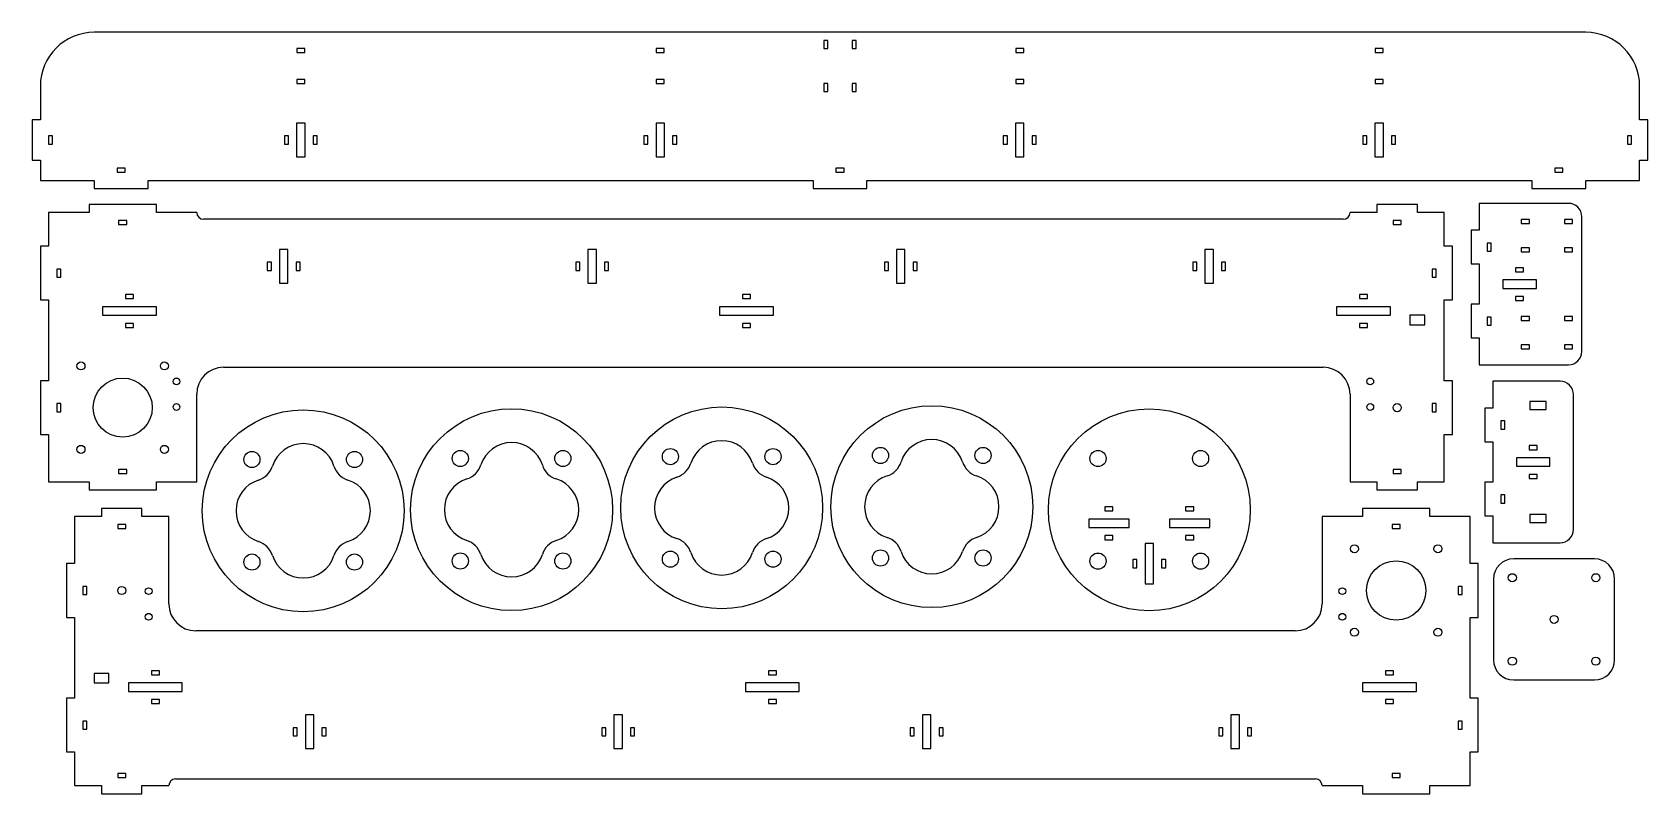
# Model space of a CAD drawing. Header units: millimetres. Extents: x 5 to 605, y 13 to 296.
import ezdxf

# ---------------------------------------------------------------- set-up
doc = ezdxf.new("R2010")
doc.units = ezdxf.units.MM

msp = doc.modelspace()

# ---------------------------------------------------------------- linework, layer by layer
at = {"color": 7, "linetype": 'Continuous', "lineweight": 25}
for p, q in [((581.57, 295.53), (27.57, 295.53)), ((105.82, 289.53), (102.82, 289.53)), ((102.82, 289.53), (102.82, 288.03)), ((102.82, 288.03), (105.82, 288.03)), ((105.82, 288.03), (105.82, 289.53)), ((239.32, 289.53), (236.32, 289.53)), ((236.32, 289.53), (236.32, 288.03)), ((236.32, 288.03), (239.32, 288.03)), ((239.32, 288.03), (239.32, 289.53)), ((300.07, 292.53), (298.57, 292.53)), ((298.57, 292.53), (298.57, 289.53)), ((298.57, 289.53), (300.07, 289.53)), ((300.07, 289.53), (300.07, 292.53)), ((310.57, 292.53), (309.07, 292.53)), ((309.07, 292.53), (309.07, 289.53)), ((309.07, 289.53), (310.57, 289.53)), ((310.57, 289.53), (310.57, 292.53)), ((372.82, 289.53), (369.82, 289.53)), ((369.82, 289.53), (369.82, 288.03)), ((369.82, 288.03), (372.82, 288.03)), ((372.82, 288.03), (372.82, 289.53)), ((506.32, 289.53), (503.32, 289.53)), ((503.32, 289.53), (503.32, 288.03)), ((503.32, 288.03), (506.32, 288.03)), ((506.32, 288.03), (506.32, 289.53)), ((105.82, 278.03), (102.82, 278.03)), ((102.82, 278.03), (102.82, 276.53)), ((102.82, 276.53), (105.82, 276.53)), ((105.82, 276.53), (105.82, 278.03)), ((239.32, 278.03), (236.32, 278.03)), ((236.32, 278.03), (236.32, 276.53)), ((236.32, 276.53), (239.32, 276.53)), ((239.32, 276.53), (239.32, 278.03)), ((300.07, 276.53), (298.57, 276.53)), ((298.57, 276.53), (298.57, 273.53)), ((300.07, 273.53), (300.07, 276.53)), ((310.57, 276.53), (309.07, 276.53)), ((309.07, 276.53), (309.07, 273.53)), ((310.57, 273.53), (310.57, 276.53)), ((372.82, 278.03), (369.82, 278.03)), ((369.82, 278.03), (369.82, 276.53)), ((369.82, 276.53), (372.82, 276.53)), ((372.82, 276.53), (372.82, 278.03)), ((506.32, 278.03), (503.32, 278.03)), ((503.32, 278.03), (503.32, 276.53)), ((503.32, 276.53), (506.32, 276.53)), ((506.32, 276.53), (506.32, 278.03)), ((7.57, 275.53), (7.57, 263.03)), ((298.57, 273.53), (300.07, 273.53)), ((309.07, 273.53), (310.57, 273.53)), ((601.57, 263.03), (601.57, 275.53)), ((4.57, 263.03), (4.57, 248.03)), ((7.57, 263.03), (4.57, 263.03)), ((105.91, 261.78), (102.73, 261.78)), ((102.73, 261.78), (102.73, 249.28)), ((105.91, 249.28), (105.91, 261.78)), ((239.41, 261.78), (236.23, 261.78)), ((236.23, 261.78), (236.23, 249.28)), ((239.41, 249.28), (239.41, 261.78)), ((372.91, 261.78), (369.73, 261.78)), ((369.73, 261.78), (369.73, 249.28)), ((372.91, 249.28), (372.91, 261.78)), ((506.41, 261.78), (503.23, 261.78)), ((503.23, 261.78), (503.23, 249.28)), ((506.41, 249.28), (506.41, 261.78)), ((604.57, 263.03), (601.57, 263.03)), ((604.57, 248.03), (604.57, 263.03)), ((12.07, 257.03), (10.57, 257.03)), ((10.57, 257.03), (10.57, 254.03)), ((10.57, 254.03), (12.07, 254.03)), ((12.07, 254.03), (12.07, 257.03)), ((99.73, 257.03), (98.23, 257.03)), ((98.23, 257.03), (98.23, 254.03)), ((98.23, 254.03), (99.73, 254.03)), ((99.73, 254.03), (99.73, 257.03)), ((110.41, 257.03), (108.91, 257.03)), ((108.91, 257.03), (108.91, 254.03)), ((108.91, 254.03), (110.41, 254.03)), ((110.41, 254.03), (110.41, 257.03)), ((233.23, 257.03), (231.73, 257.03)), ((231.73, 257.03), (231.73, 254.03)), ((231.73, 254.03), (233.23, 254.03)), ((233.23, 254.03), (233.23, 257.03)), ((243.91, 257.03), (242.41, 257.03)), ((242.41, 257.03), (242.41, 254.03)), ((242.41, 254.03), (243.91, 254.03)), ((243.91, 254.03), (243.91, 257.03)), ((366.73, 257.03), (365.23, 257.03)), ((365.23, 257.03), (365.23, 254.03)), ((365.23, 254.03), (366.73, 254.03)), ((366.73, 254.03), (366.73, 257.03)), ((377.41, 257.03), (375.91, 257.03)), ((375.91, 257.03), (375.91, 254.03)), ((375.91, 254.03), (377.41, 254.03)), ((377.41, 254.03), (377.41, 257.03)), ((500.23, 257.03), (498.73, 257.03)), ((498.73, 257.03), (498.73, 254.03)), ((498.73, 254.03), (500.23, 254.03)), ((500.23, 254.03), (500.23, 257.03)), ((510.91, 257.03), (509.41, 257.03)), ((509.41, 257.03), (509.41, 254.03)), ((509.41, 254.03), (510.91, 254.03)), ((510.91, 254.03), (510.91, 257.03)), ((598.57, 257.03), (597.07, 257.03)), ((597.07, 257.03), (597.07, 254.03)), ((597.07, 254.03), (598.57, 254.03)), ((598.57, 254.03), (598.57, 257.03)), ((4.57, 248.03), (7.57, 248.03)), ((7.57, 248.03), (7.57, 240.53)), ((102.73, 249.28), (105.91, 249.28)), ((236.23, 249.28), (239.41, 249.28)), ((369.73, 249.28), (372.91, 249.28)), ((503.23, 249.28), (506.41, 249.28)), ((601.57, 248.03), (604.57, 248.03)), ((601.57, 240.53), (601.57, 248.03)), ((7.57, 240.53), (27.57, 240.53)), ((27.57, 240.53), (27.57, 237.53)), ((39.07, 245.03), (36.07, 245.03)), ((36.07, 245.03), (36.07, 243.53)), ((36.07, 243.53), (39.07, 243.53)), ((39.07, 243.53), (39.07, 245.03)), ((47.57, 237.53), (47.57, 240.53)), ((47.57, 240.53), (294.57, 240.53)), ((294.57, 240.53), (294.57, 237.53)), ((303.07, 245.03), (303.07, 243.53)), ((306.07, 245.03), (303.07, 245.03)), ((303.07, 243.53), (306.07, 243.53)), ((306.07, 243.53), (306.07, 245.03)), ((314.57, 237.53), (314.57, 240.53)), ((314.57, 240.53), (561.57, 240.53)), ((561.57, 240.53), (561.57, 237.53)), ((570.07, 245.03), (570.07, 243.53)), ((573.07, 245.03), (570.07, 245.03)), ((570.07, 243.53), (573.07, 243.53)), ((573.07, 243.53), (573.07, 245.03)), ((581.57, 237.53), (581.57, 240.53)), ((581.57, 240.53), (601.57, 240.53)), ((27.57, 237.53), (47.57, 237.53)), ((294.57, 237.53), (314.57, 237.53)), ((561.57, 237.53), (581.57, 237.53)), ((10.64, 228.58), (10.64, 216.08)), ((25.64, 228.58), (10.64, 228.58)), ((25.64, 231.58), (25.64, 228.58)), ((50.64, 231.58), (25.64, 231.58)), ((50.64, 228.58), (50.64, 231.58)), ((65.64, 228.58), (50.64, 228.58)), ((504.02, 228.58), (494.02, 228.58)), ((504.02, 231.58), (504.02, 228.58)), ((519.02, 231.58), (504.02, 231.58)), ((519.02, 228.58), (519.02, 231.58)), ((529.02, 228.58), (519.02, 228.58)), ((529.02, 216.08), (529.02, 228.58)), ((575.13, 231.98), (541.99, 231.98)), ((541.99, 231.98), (541.99, 221.98)), ((39.64, 225.58), (36.64, 225.58)), ((36.64, 225.58), (36.64, 224.08)), ((36.64, 224.08), (39.64, 224.08)), ((39.64, 224.08), (39.64, 225.58)), ((491.52, 226.08), (68.14, 226.08)), ((513.02, 225.58), (510.02, 225.58)), ((510.02, 225.58), (510.02, 224.08)), ((510.02, 224.08), (513.02, 224.08)), ((513.02, 224.08), (513.02, 225.58)), ((557.63, 225.98), (557.63, 224.48)), ((560.63, 225.98), (557.63, 225.98)), ((557.63, 224.48), (560.63, 224.48)), ((560.63, 224.48), (560.63, 225.98)), ((576.63, 225.98), (573.63, 225.98)), ((573.63, 225.98), (573.63, 224.48)), ((573.63, 224.48), (576.63, 224.48)), ((576.63, 224.48), (576.63, 225.98)), ((580.13, 176.98), (580.13, 226.98)), ((7.64, 216.08), (7.64, 196.08)), ((10.64, 216.08), (7.64, 216.08)), ((532.02, 216.08), (529.02, 216.08)), ((532.02, 196.08), (532.02, 216.08)), ((538.99, 221.98), (538.99, 209.48)), ((541.99, 221.98), (538.99, 221.98)), ((544.99, 217.23), (544.99, 214.23)), ((546.49, 217.23), (544.99, 217.23)), ((546.49, 214.23), (546.49, 217.23)), ((93.36, 210.08), (91.86, 210.08)), ((91.86, 210.08), (91.86, 207.08)), ((93.36, 207.08), (93.36, 210.08)), ((99.53, 214.83), (96.36, 214.83)), ((96.36, 214.83), (96.36, 202.33)), ((99.53, 202.33), (99.53, 214.83)), ((104.03, 210.08), (102.53, 210.08)), ((102.53, 210.08), (102.53, 207.08)), ((104.03, 207.08), (104.03, 210.08)), ((207.95, 210.08), (206.45, 210.08)), ((206.45, 210.08), (206.45, 207.08)), ((207.95, 207.08), (207.95, 210.08)), ((214.12, 214.83), (210.95, 214.83)), ((210.95, 214.83), (210.95, 202.33)), ((214.12, 202.33), (214.12, 214.83)), ((218.62, 210.08), (217.12, 210.08)), ((217.12, 210.08), (217.12, 207.08)), ((218.62, 207.08), (218.62, 210.08)), ((322.54, 210.08), (321.04, 210.08)), ((321.04, 210.08), (321.04, 207.08)), ((322.54, 207.08), (322.54, 210.08)), ((328.71, 214.83), (325.54, 214.83)), ((325.54, 214.83), (325.54, 202.33)), ((328.71, 202.33), (328.71, 214.83)), ((333.21, 210.08), (331.71, 210.08)), ((331.71, 210.08), (331.71, 207.08)), ((333.21, 207.08), (333.21, 210.08)), ((437.13, 210.08), (435.63, 210.08)), ((435.63, 210.08), (435.63, 207.08)), ((437.13, 207.08), (437.13, 210.08)), ((443.3, 214.83), (440.13, 214.83)), ((440.13, 214.83), (440.13, 202.33)), ((443.3, 202.33), (443.3, 214.83)), ((447.8, 210.08), (446.3, 210.08)), ((446.3, 210.08), (446.3, 207.08)), ((447.8, 207.08), (447.8, 210.08)), ((544.99, 214.23), (546.49, 214.23)), ((557.63, 215.48), (557.63, 213.98)), ((560.63, 215.48), (557.63, 215.48)), ((557.63, 213.98), (560.63, 213.98)), ((560.63, 213.98), (560.63, 215.48)), ((573.63, 215.48), (573.63, 213.98)), ((576.63, 215.48), (573.63, 215.48)), ((573.63, 213.98), (576.63, 213.98)), ((576.63, 213.98), (576.63, 215.48)), ((15.14, 207.58), (13.64, 207.58)), ((13.64, 207.58), (13.64, 204.58)), ((13.64, 204.58), (15.14, 204.58)), ((15.14, 204.58), (15.14, 207.58)), ((91.86, 207.08), (93.36, 207.08)), ((102.53, 207.08), (104.03, 207.08)), ((206.45, 207.08), (207.95, 207.08)), ((217.12, 207.08), (218.62, 207.08)), ((321.04, 207.08), (322.54, 207.08)), ((331.71, 207.08), (333.21, 207.08)), ((435.63, 207.08), (437.13, 207.08)), ((446.3, 207.08), (447.8, 207.08)), ((526.02, 207.58), (524.52, 207.58)), ((524.52, 207.58), (524.52, 204.58)), ((524.52, 204.58), (526.02, 204.58)), ((526.02, 204.58), (526.02, 207.58)), ((538.99, 209.48), (541.99, 209.48)), ((541.99, 209.48), (541.99, 194.48)), ((555.49, 208.07), (555.49, 206.57)), ((558.49, 208.07), (555.49, 208.07)), ((555.49, 206.57), (558.49, 206.57)), ((558.49, 206.57), (558.49, 208.07)), ((42.14, 198.08), (39.14, 198.08)), ((39.14, 198.08), (39.14, 196.58)), ((42.14, 196.58), (42.14, 198.08)), ((96.36, 202.33), (99.53, 202.33)), ((210.95, 202.33), (214.12, 202.33)), ((271.33, 198.08), (268.33, 198.08)), ((268.33, 198.08), (268.33, 196.58)), ((271.33, 196.58), (271.33, 198.08)), ((325.54, 202.33), (328.71, 202.33)), ((440.13, 202.33), (443.3, 202.33)), ((500.52, 198.08), (497.52, 198.08)), ((497.52, 198.08), (497.52, 196.58)), ((500.52, 196.58), (500.52, 198.08)), ((550.74, 203.57), (550.74, 200.39)), ((563.24, 203.57), (550.74, 203.57)), ((550.74, 200.39), (563.24, 200.39)), ((563.24, 200.39), (563.24, 203.57)), ((7.64, 196.08), (10.64, 196.08)), ((10.64, 196.08), (10.64, 166.08)), ((50.64, 193.58), (30.64, 193.58)), ((30.64, 193.58), (30.64, 190.4)), ((39.14, 196.58), (42.14, 196.58)), ((50.64, 190.4), (50.64, 193.58)), ((279.83, 193.58), (259.83, 193.58)), ((259.83, 193.58), (259.83, 190.4)), ((268.33, 196.58), (271.33, 196.58)), ((279.83, 190.4), (279.83, 193.58)), ((509.02, 193.58), (489.02, 193.58)), ((489.02, 193.58), (489.02, 190.4)), ((497.52, 196.58), (500.52, 196.58)), ((509.02, 190.4), (509.02, 193.58)), ((529.02, 196.08), (532.02, 196.08)), ((529.02, 166.08), (529.02, 196.08)), ((538.99, 194.48), (538.99, 181.98)), ((541.99, 194.48), (538.99, 194.48)), ((555.49, 197.39), (555.49, 195.89)), ((558.49, 197.39), (555.49, 197.39)), ((555.49, 195.89), (558.49, 195.89)), ((558.49, 195.89), (558.49, 197.39)), ((30.64, 190.4), (50.64, 190.4)), ((42.14, 187.4), (39.14, 187.4)), ((39.14, 187.4), (39.14, 185.9)), ((42.14, 185.9), (42.14, 187.4)), ((259.83, 190.4), (279.83, 190.4)), ((268.33, 187.4), (268.33, 185.9)), ((271.33, 187.4), (268.33, 187.4)), ((271.33, 185.9), (271.33, 187.4)), ((489.02, 190.4), (509.02, 190.4)), ((497.52, 187.4), (497.52, 185.9)), ((500.52, 187.4), (497.52, 187.4)), ((500.52, 185.9), (500.52, 187.4)), ((521.77, 190.4), (516.27, 190.4)), ((516.27, 190.4), (516.27, 186.9)), ((516.27, 186.9), (521.77, 186.9)), ((521.77, 186.9), (521.77, 190.4)), ((544.99, 189.73), (544.99, 186.73)), ((546.49, 189.73), (544.99, 189.73)), ((544.99, 186.73), (546.49, 186.73)), ((546.49, 186.73), (546.49, 189.73)), ((560.63, 189.98), (557.63, 189.98)), ((557.63, 189.98), (557.63, 188.48)), ((557.63, 188.48), (560.63, 188.48)), ((560.63, 188.48), (560.63, 189.98)), ((576.63, 189.98), (573.63, 189.98)), ((573.63, 189.98), (573.63, 188.48)), ((573.63, 188.48), (576.63, 188.48)), ((576.63, 188.48), (576.63, 189.98)), ((39.14, 185.9), (42.14, 185.9)), ((268.33, 185.9), (271.33, 185.9)), ((497.52, 185.9), (500.52, 185.9)), ((538.99, 181.98), (541.99, 181.98)), ((541.99, 181.98), (541.99, 171.98)), ((557.63, 179.48), (557.63, 177.98)), ((560.63, 179.48), (557.63, 179.48)), ((557.63, 177.98), (560.63, 177.98)), ((560.63, 177.98), (560.63, 179.48)), ((573.63, 179.48), (573.63, 177.98)), ((576.63, 179.48), (573.63, 179.48)), ((573.63, 177.98), (576.63, 177.98)), ((576.63, 177.98), (576.63, 179.48)), ((75.64, 171.08), (484.02, 171.08)), ((541.99, 171.98), (575.13, 171.98)), ((7.64, 166.08), (7.64, 146.08)), ((10.64, 166.08), (7.64, 166.08)), ((532.02, 166.08), (529.02, 166.08)), ((532.02, 146.08), (532.02, 166.08)), ((572.03, 165.88), (547.03, 165.88)), ((547.03, 165.88), (547.03, 155.88)), ((15.14, 157.58), (13.64, 157.58)), ((13.64, 157.58), (13.64, 154.58)), ((15.14, 154.58), (15.14, 157.58)), ((65.64, 128.58), (65.64, 161.08)), ((494.02, 161.08), (494.02, 128.58)), ((526.02, 157.58), (524.52, 157.58)), ((524.52, 157.58), (524.52, 154.58)), ((526.02, 154.58), (526.02, 157.58)), ((560.81, 158.38), (560.81, 155.38)), ((566.81, 158.38), (560.81, 158.38)), ((566.81, 155.38), (566.81, 158.38)), ((577.03, 110.88), (577.03, 160.88)), ((13.64, 154.58), (15.14, 154.58)), ((524.52, 154.58), (526.02, 154.58)), ((544.03, 155.88), (544.03, 143.38)), ((547.03, 155.88), (544.03, 155.88)), ((550.03, 151.13), (550.03, 148.13)), ((551.53, 151.13), (550.03, 151.13)), ((551.53, 148.13), (551.53, 151.13)), ((560.81, 155.38), (566.81, 155.38)), ((7.64, 146.08), (10.64, 146.08)), ((10.64, 146.08), (10.64, 128.58)), ((529.02, 146.08), (532.02, 146.08)), ((529.02, 128.58), (529.02, 146.08)), ((550.03, 148.13), (551.53, 148.13)), ((544.03, 143.38), (547.03, 143.38)), ((547.03, 143.38), (547.03, 128.38)), ((560.53, 141.97), (560.53, 140.47)), ((563.53, 141.97), (560.53, 141.97)), ((560.53, 140.47), (563.53, 140.47)), ((563.53, 140.47), (563.53, 141.97)), ((39.64, 133.08), (36.64, 133.08)), ((36.64, 133.08), (36.64, 131.58)), ((39.64, 131.58), (39.64, 133.08)), ((513.02, 133.08), (510.02, 133.08)), ((510.02, 133.08), (510.02, 131.58)), ((513.02, 131.58), (513.02, 133.08)), ((555.78, 137.47), (555.78, 134.29)), ((568.28, 137.47), (555.78, 137.47)), ((555.78, 134.29), (568.28, 134.29)), ((568.28, 134.29), (568.28, 137.47)), ((10.64, 128.58), (25.64, 128.58)), ((25.64, 128.58), (25.64, 125.58)), ((36.64, 131.58), (39.64, 131.58)), ((50.64, 125.58), (50.64, 128.58)), ((50.64, 128.58), (65.64, 128.58)), ((494.02, 128.58), (504.02, 128.58)), ((504.02, 128.58), (504.02, 125.58)), ((510.02, 131.58), (513.02, 131.58)), ((519.02, 125.58), (519.02, 128.58)), ((519.02, 128.58), (529.02, 128.58)), ((544.03, 128.38), (544.03, 115.88)), ((547.03, 128.38), (544.03, 128.38)), ((560.53, 131.29), (560.53, 129.79)), ((563.53, 131.29), (560.53, 131.29)), ((560.53, 129.79), (563.53, 129.79)), ((563.53, 129.79), (563.53, 131.29)), ((25.64, 125.58), (50.64, 125.58)), ((504.02, 125.58), (519.02, 125.58)), ((550.03, 123.63), (550.03, 120.63)), ((551.53, 123.63), (550.03, 123.63)), ((550.03, 120.63), (551.53, 120.63)), ((551.53, 120.63), (551.53, 123.63)), ((30.28, 115.65), (20.28, 115.65)), ((20.28, 115.65), (20.28, 98.15)), ((30.28, 118.65), (30.28, 115.65)), ((45.28, 118.65), (30.28, 118.65)), ((45.28, 115.65), (45.28, 118.65)), ((55.28, 115.65), (45.28, 115.65)), ((55.28, 83.15), (55.28, 115.65)), ((411.95, 114.71), (396.95, 114.71)), ((396.95, 114.71), (396.95, 111.53)), ((405.95, 119.21), (402.95, 119.21)), ((402.95, 119.21), (402.95, 117.71)), ((402.95, 117.71), (405.95, 117.71)), ((405.95, 117.71), (405.95, 119.21)), ((411.95, 111.53), (411.95, 114.71)), ((441.95, 114.71), (426.95, 114.71)), ((426.95, 114.71), (426.95, 111.53)), ((435.95, 119.21), (432.95, 119.21)), ((432.95, 119.21), (432.95, 117.71)), ((432.95, 117.71), (435.95, 117.71)), ((435.95, 117.71), (435.95, 119.21)), ((441.95, 111.53), (441.95, 114.71)), ((483.65, 115.65), (483.65, 83.15)), ((498.65, 115.65), (483.65, 115.65)), ((498.65, 118.65), (498.65, 115.65)), ((523.65, 118.65), (498.65, 118.65)), ((523.65, 115.65), (523.65, 118.65)), ((538.65, 115.65), (523.65, 115.65)), ((538.65, 98.15), (538.65, 115.65)), ((544.03, 115.88), (547.03, 115.88)), ((547.03, 115.88), (547.03, 105.88)), ((560.81, 116.38), (560.81, 113.38)), ((566.81, 116.38), (560.81, 116.38)), ((566.81, 113.38), (566.81, 116.38)), ((39.28, 112.65), (36.28, 112.65)), ((36.28, 112.65), (36.28, 111.15)), ((36.28, 111.15), (39.28, 111.15)), ((39.28, 111.15), (39.28, 112.65)), ((396.95, 111.53), (411.95, 111.53)), ((405.95, 108.53), (402.95, 108.53)), ((402.95, 108.53), (402.95, 107.03)), ((405.95, 107.03), (405.95, 108.53)), ((426.95, 111.53), (441.95, 111.53)), ((435.95, 108.53), (432.95, 108.53)), ((432.95, 108.53), (432.95, 107.03)), ((435.95, 107.03), (435.95, 108.53)), ((512.65, 112.65), (509.65, 112.65)), ((509.65, 112.65), (509.65, 111.15)), ((509.65, 111.15), (512.65, 111.15)), ((512.65, 111.15), (512.65, 112.65)), ((560.81, 113.38), (566.81, 113.38)), ((402.95, 107.03), (405.95, 107.03)), ((421.04, 105.62), (417.87, 105.62)), ((417.87, 105.62), (417.87, 90.62)), ((421.04, 90.62), (421.04, 105.62)), ((432.95, 107.03), (435.95, 107.03)), ((547.03, 105.88), (572.03, 105.88)), ((17.28, 98.15), (17.28, 78.15)), ((20.28, 98.15), (17.28, 98.15)), ((413.37, 99.62), (413.37, 96.62)), ((414.87, 99.62), (413.37, 99.62)), ((413.37, 96.62), (414.87, 96.62)), ((414.87, 96.62), (414.87, 99.62)), ((424.04, 99.62), (424.04, 96.62)), ((425.54, 99.62), (424.04, 99.62)), ((424.04, 96.62), (425.54, 96.62)), ((425.54, 96.62), (425.54, 99.62)), ((541.65, 98.15), (538.65, 98.15)), ((541.65, 78.15), (541.65, 98.15)), ((584.79, 99.9), (554.79, 99.9)), ((417.87, 90.62), (421.04, 90.62)), ((547.29, 92.4), (547.29, 62.4)), ((592.29, 62.4), (592.29, 92.4)), ((24.78, 89.65), (23.28, 89.65)), ((23.28, 89.65), (23.28, 86.65)), ((23.28, 86.65), (24.78, 86.65)), ((24.78, 86.65), (24.78, 89.65)), ((535.65, 89.65), (534.15, 89.65)), ((534.15, 89.65), (534.15, 86.65)), ((534.15, 86.65), (535.65, 86.65)), ((535.65, 86.65), (535.65, 89.65)), ((17.28, 78.15), (20.28, 78.15)), ((20.28, 78.15), (20.28, 48.15)), ((538.65, 78.15), (541.65, 78.15)), ((538.65, 48.15), (538.65, 78.15)), ((473.65, 73.15), (65.28, 73.15)), ((33.03, 57.33), (27.53, 57.33)), ((27.53, 57.33), (27.53, 53.83)), ((33.03, 53.83), (33.03, 57.33)), ((51.78, 58.33), (48.78, 58.33)), ((48.78, 58.33), (48.78, 56.83)), ((48.78, 56.83), (51.78, 56.83)), ((51.78, 56.83), (51.78, 58.33)), ((280.96, 58.33), (277.96, 58.33)), ((277.96, 58.33), (277.96, 56.83)), ((277.96, 56.83), (280.96, 56.83)), ((280.96, 56.83), (280.96, 58.33)), ((510.15, 58.33), (507.15, 58.33)), ((507.15, 58.33), (507.15, 56.83)), ((507.15, 56.83), (510.15, 56.83)), ((510.15, 56.83), (510.15, 58.33)), ((554.79, 54.9), (584.79, 54.9)), ((17.28, 48.15), (17.28, 28.15)), ((20.28, 48.15), (17.28, 48.15)), ((27.53, 53.83), (33.03, 53.83)), ((60.28, 53.83), (40.28, 53.83)), ((40.28, 53.83), (40.28, 50.65)), ((40.28, 50.65), (60.28, 50.65)), ((60.28, 50.65), (60.28, 53.83)), ((289.46, 53.83), (269.46, 53.83)), ((269.46, 53.83), (269.46, 50.65)), ((269.46, 50.65), (289.46, 50.65)), ((289.46, 50.65), (289.46, 53.83)), ((518.65, 53.83), (498.65, 53.83)), ((498.65, 53.83), (498.65, 50.65)), ((498.65, 50.65), (518.65, 50.65)), ((518.65, 50.65), (518.65, 53.83)), ((541.65, 48.15), (538.65, 48.15)), ((541.65, 28.15), (541.65, 48.15)), ((51.78, 47.65), (48.78, 47.65)), ((48.78, 47.65), (48.78, 46.15)), ((48.78, 46.15), (51.78, 46.15)), ((51.78, 46.15), (51.78, 47.65)), ((280.96, 47.65), (277.96, 47.65)), ((277.96, 47.65), (277.96, 46.15)), ((277.96, 46.15), (280.96, 46.15)), ((280.96, 46.15), (280.96, 47.65)), ((510.15, 47.65), (507.15, 47.65)), ((507.15, 47.65), (507.15, 46.15)), ((507.15, 46.15), (510.15, 46.15)), ((510.15, 46.15), (510.15, 47.65)), ((24.78, 39.65), (23.28, 39.65)), ((23.28, 39.65), (23.28, 36.65)), ((23.28, 36.65), (24.78, 36.65)), ((24.78, 36.65), (24.78, 39.65)), ((102.99, 37.15), (101.49, 37.15)), ((101.49, 37.15), (101.49, 34.15)), ((102.99, 34.15), (102.99, 37.15)), ((109.16, 41.9), (105.99, 41.9)), ((105.99, 41.9), (105.99, 29.4)), ((109.16, 29.4), (109.16, 41.9)), ((113.66, 37.15), (112.16, 37.15)), ((112.16, 37.15), (112.16, 34.15)), ((113.66, 34.15), (113.66, 37.15)), ((217.58, 37.15), (216.08, 37.15)), ((216.08, 37.15), (216.08, 34.15)), ((217.58, 34.15), (217.58, 37.15)), ((223.75, 41.9), (220.58, 41.9)), ((220.58, 41.9), (220.58, 29.4)), ((223.75, 29.4), (223.75, 41.9)), ((228.25, 37.15), (226.75, 37.15)), ((226.75, 37.15), (226.75, 34.15)), ((228.25, 34.15), (228.25, 37.15)), ((332.17, 37.15), (330.67, 37.15)), ((330.67, 37.15), (330.67, 34.15)), ((332.17, 34.15), (332.17, 37.15)), ((338.35, 41.9), (335.17, 41.9)), ((335.17, 41.9), (335.17, 29.4)), ((338.35, 29.4), (338.35, 41.9)), ((342.85, 37.15), (341.35, 37.15)), ((341.35, 37.15), (341.35, 34.15)), ((342.85, 34.15), (342.85, 37.15)), ((446.76, 37.15), (445.26, 37.15)), ((445.26, 37.15), (445.26, 34.15)), ((446.76, 34.15), (446.76, 37.15)), ((452.94, 41.9), (449.76, 41.9)), ((449.76, 41.9), (449.76, 29.4)), ((452.94, 29.4), (452.94, 41.9)), ((457.44, 37.15), (455.94, 37.15)), ((455.94, 37.15), (455.94, 34.15)), ((457.44, 34.15), (457.44, 37.15)), ((535.65, 39.65), (534.15, 39.65)), ((534.15, 39.65), (534.15, 36.65)), ((534.15, 36.65), (535.65, 36.65)), ((535.65, 36.65), (535.65, 39.65)), ((101.49, 34.15), (102.99, 34.15)), ((112.16, 34.15), (113.66, 34.15)), ((216.08, 34.15), (217.58, 34.15)), ((226.75, 34.15), (228.25, 34.15)), ((330.67, 34.15), (332.17, 34.15)), ((341.35, 34.15), (342.85, 34.15)), ((445.26, 34.15), (446.76, 34.15)), ((455.94, 34.15), (457.44, 34.15)), ((17.28, 28.15), (20.28, 28.15)), ((20.28, 28.15), (20.28, 15.65)), ((105.99, 29.4), (109.16, 29.4)), ((220.58, 29.4), (223.75, 29.4)), ((335.17, 29.4), (338.35, 29.4)), ((449.76, 29.4), (452.94, 29.4)), ((538.65, 28.15), (541.65, 28.15)), ((538.65, 15.65), (538.65, 28.15)), ((39.28, 20.15), (36.28, 20.15)), ((36.28, 20.15), (36.28, 18.65)), ((36.28, 18.65), (39.28, 18.65)), ((39.28, 18.65), (39.28, 20.15)), ((57.78, 18.15), (481.15, 18.15)), ((512.65, 20.15), (509.65, 20.15)), ((509.65, 20.15), (509.65, 18.65)), ((509.65, 18.65), (512.65, 18.65)), ((512.65, 18.65), (512.65, 20.15)), ((20.28, 15.65), (30.28, 15.65)), ((30.28, 15.65), (30.28, 12.65)), ((30.28, 12.65), (45.28, 12.65)), ((45.28, 12.65), (45.28, 15.65)), ((45.28, 15.65), (55.28, 15.65)), ((483.65, 15.65), (498.65, 15.65)), ((498.65, 15.65), (498.65, 12.65)), ((498.65, 12.65), (523.65, 12.65)), ((523.65, 12.65), (523.65, 15.65)), ((523.65, 15.65), (538.65, 15.65))]:
    msp.add_line(p, q, dxfattribs=at)
for centre, radius in [((22.64, 171.58), 1.5), ((53.64, 171.58), 1.5), ((38.14, 156.08), 11), ((58.14, 165.83), 1.25), ((501.52, 165.83), 1.25), ((58.14, 156.33), 1.25), ((260.63, 118.84), 37.5), ((338.66, 119.28), 37.5), ((501.52, 156.33), 1.25), ((511.52, 156.08), 1.5), ((105.19, 117.76), 37.5), ((182.58, 118.16), 37.5), ((419.45, 118.12), 37.5), ((22.64, 140.58), 1.5), ((53.64, 140.58), 1.5), ((86.14, 136.81), 3), ((124.24, 136.81), 3), ((163.53, 137.21), 3), ((201.63, 137.21), 3), ((241.58, 137.89), 3), ((279.68, 137.89), 3), ((319.61, 138.33), 3), ((357.71, 138.33), 3), ((400.4, 137.17), 3), ((438.5, 137.17), 3), ((163.53, 99.11), 3), ((201.63, 99.11), 3), ((241.58, 99.79), 3), ((279.68, 99.79), 3), ((319.61, 100.23), 3), ((357.71, 100.23), 3), ((400.4, 99.07), 3), ((438.5, 99.07), 3), ((495.65, 103.65), 1.5), ((526.65, 103.65), 1.5), ((86.14, 98.71), 3), ((124.24, 98.71), 3), ((511.15, 88.15), 11), ((554.29, 92.9), 1.5), ((585.29, 92.9), 1.5), ((37.78, 88.15), 1.5), ((47.78, 87.9), 1.25), ((491.15, 87.9), 1.25), ((47.78, 78.4), 1.25), ((491.15, 78.4), 1.25), ((569.79, 77.4), 1.5), ((495.65, 72.65), 1.5), ((526.65, 72.65), 1.5), ((554.29, 61.9), 1.5), ((585.29, 61.9), 1.5)]:
    msp.add_circle(centre, radius, dxfattribs=at)
for centre, radius, start, end in [((27.57, 275.53), 20, 90, 180), ((581.57, 275.53), 20, 0, 90), ((68.14, 228.58), 2.5, 180, 270), ((491.52, 228.58), 2.5, 270, 0), ((575.13, 226.98), 5, 0, 90), ((575.13, 176.98), 5, 270, 0), ((75.64, 161.08), 10, 90, 180), ((484.02, 161.08), 10, 0, 90), ((572.03, 160.88), 5, 0, 90), ((338.66, 132.24), 12, 17.73041, 162.26959), ((105.19, 130.72), 12, 17.73041, 162.26959), ((182.58, 131.12), 12, 17.73041, 162.26959), ((260.63, 131.8), 12, 17.73041, 162.26959), ((86.14, 136.81), 8, 287.73041, 342.26959), ((124.24, 136.81), 8, 197.73041, 252.26959), ((163.53, 137.21), 8, 287.73041, 342.26959), ((201.63, 137.21), 8, 197.73041, 252.26959), ((241.58, 137.89), 8, 287.73041, 342.26959), ((279.68, 137.89), 8, 197.73041, 252.26959), ((319.61, 138.33), 8, 287.73041, 342.26959), ((357.71, 138.33), 8, 197.73041, 252.26959), ((92.23, 117.76), 12, 107.73041, 252.26959), ((118.15, 117.76), 12, 287.73041, 72.26959), ((169.62, 118.16), 12, 107.73041, 252.26959), ((195.54, 118.16), 12, 287.73041, 72.26959), ((247.67, 118.84), 12, 107.73041, 252.26959), ((273.59, 118.84), 12, 287.73041, 72.26959), ((325.7, 119.28), 12, 107.73041, 252.26959), ((351.62, 119.28), 12, 287.73041, 72.26959), ((572.03, 110.88), 5, 270, 0), ((86.14, 98.71), 8, 17.73041, 72.26959), ((124.24, 98.71), 8, 107.73041, 162.26959), ((163.53, 99.11), 8, 17.73041, 72.26959), ((201.63, 99.11), 8, 107.73041, 162.26959), ((241.58, 99.79), 8, 17.73041, 72.26959), ((260.63, 105.88), 12, 197.73041, 342.26959), ((279.68, 99.79), 8, 107.73041, 162.26959), ((319.61, 100.23), 8, 17.73041, 72.26959), ((338.66, 106.32), 12, 197.73041, 342.26959), ((357.71, 100.23), 8, 107.73041, 162.26959), ((105.19, 104.8), 12, 197.73041, 342.26959), ((182.58, 105.2), 12, 197.73041, 342.26959), ((554.79, 92.4), 7.5, 90, 180), ((584.79, 92.4), 7.5, 0, 90), ((65.28, 83.15), 10, 180, 270), ((473.65, 83.15), 10, 270, 0), ((554.79, 62.4), 7.5, 180, 270), ((584.79, 62.4), 7.5, 270, 0), ((57.78, 15.65), 2.5, 90, 180), ((481.15, 15.65), 2.5, 0, 90)]:
    msp.add_arc(centre, radius, start, end, dxfattribs=at)

doc.saveas('drawing.dxf')
